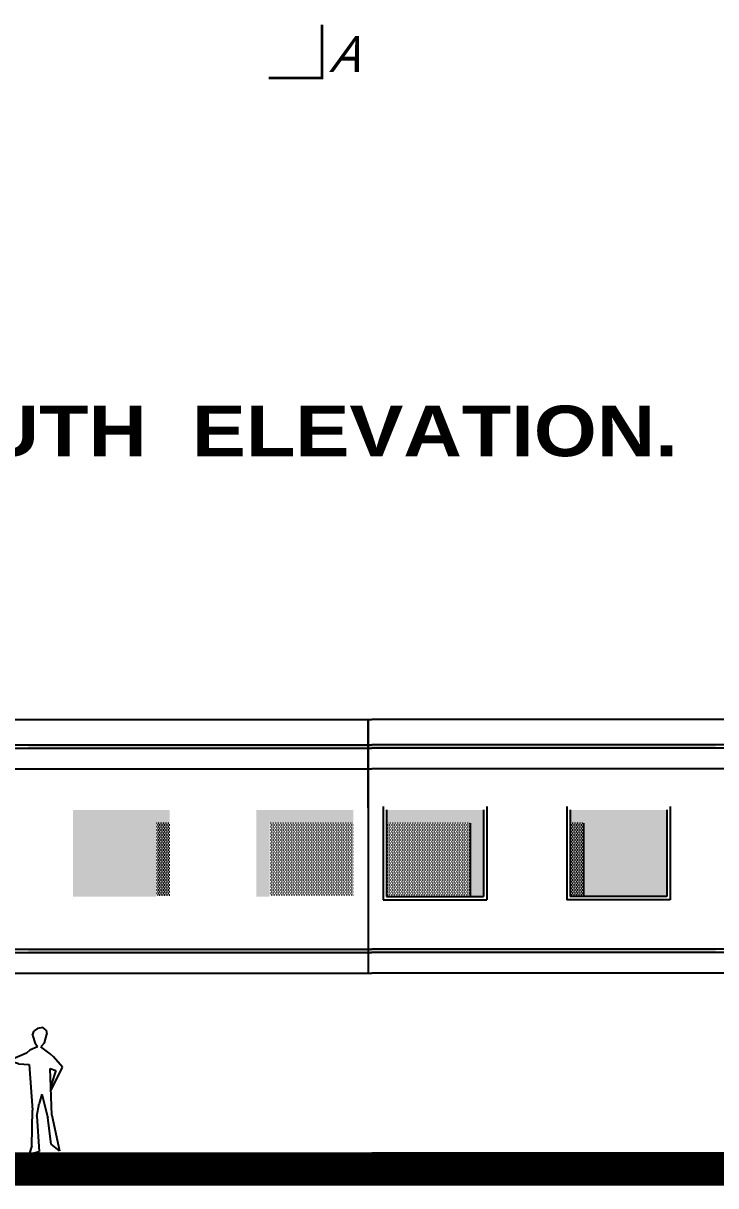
# Model space of a CAD drawing. Header units: millimetres. Extents: x 3669.6 to 3740.3, y 1535.4 to 1572.3.
# Drawn here: x 3683.65 to 3694.03, y 1535.39 to 1552.82 of the extents above; entities that cross this region are included whole.
import ezdxf

# ---------------------------------------------------------------- set-up
doc = ezdxf.new("R2010")
doc.units = ezdxf.units.MM
doc.layers.add('1', color=7, linetype='Continuous')
doc.layers.add('3', color=9, linetype='Continuous')
doc.styles.add('KH1', font='')
doc.styles.add('STYLE3', font='trebuc.ttf', dxfattribs={"oblique": 20})
doc.styles.get('KH1').set_extended_font_data('Arial Black')
pattern_1 = [(0, (3589.2779, 1560.075646), (0.0125, 0.025), [0, -0.025])]

# ---------------------------------------------------------------- blocks, each defined once
blk = doc.blocks.new('02EBLB16')
at = {"color": 0, "linetype": 'ByBlock'}
for points, invisible_edges in [([(-6, 146), (-20, 147), (-21, 142), (-4, 141)], 5), ([(-21, 142), (-4, 141), (-7, 131), (-18, 132)], 5), ([(-16, 150), (-10, 149), (-6, 146), (-20, 147)], 4), ([(-14, 127), (-10, 127), (-0.6, 123.2), (-25, 119)], 5), ([(-7, 131), (-18, 132), (-14, 127), (-10, 127)], 5), ([(-28.8, 115.1), (-25, 101.4), (-31.4, 99.2), (-39.4, 103.2)], 5), ([(-25, 119), (-0.6, 123.2), (3, 119.6), (-28.8, 115.1)], 5), ([(0, 106), (3, 119.6), (16.8, 113.8), (12.8, 106.8)], 5), ([(16.8, 113.8), (12.8, 106.8), (31.7, 112.8), (38.8, 118.8)], 1), ([(-39.4, 103.2), (-31.4, 99.2), (-26.4, 83.2), (-25.4, 74.2)], 1), ([(-25, 101.4), (-15, 71), (-22, 43), (-27, 46)], 5), ([(-25, 101.4), (-15, 71), (-12, 60), (0, 106)], 13), ([(-12, 60), (0, 106), (-4, 52), (-9, 45)], 5), ([(-22, 43), (-27, 46), (-36, 4), (-26, 12)], 1), ([(-4, 52), (-9, 45), (-12, 3), (-3, 10)], 5), ([(-12, 3), (-3, 10), (0, 0)], 1)]:
    blk.add_3dface(points, dxfattribs=dict(at, invisible_edges=invisible_edges))

msp = doc.modelspace()

# ---------------------------------------------------------------- hatches: boundary and pattern name
for points in [[(3688.875, 1542), (3683.725, 1542), (3683.725, 1541.95), (3688.875, 1541.95)], [(3688.875, 1542), (3694.025, 1542), (3694.025, 1541.95), (3688.875, 1541.95)], [(3684.394, 1541.026), (3685.844, 1541.026), (3685.844, 1540.826), (3685.646, 1540.826), (3685.646, 1539.726), (3684.394, 1539.726)], [(3688.594, 1541.026), (3687.144, 1541.026), (3687.144, 1539.726), (3687.344, 1539.726), (3687.344, 1540.826), (3688.594, 1540.826)], [(3689.094, 1541.026), (3690.544, 1541.026), (3690.544, 1539.726), (3690.344, 1539.726), (3690.344, 1540.826), (3689.094, 1540.826)], [(3693.294, 1541.026), (3691.844, 1541.026), (3691.844, 1540.826), (3692.043, 1540.826), (3692.043, 1539.726), (3693.294, 1539.726)], [(3684.144, 1535.456), (3684.144, 1535.766), (3685.646, 1535.766), (3685.646, 1535.456)], [(3693.544, 1535.456), (3693.544, 1535.766), (3692.043, 1535.766), (3692.043, 1535.456)]]:
    msp.add_hatch(color=256).paths.add_polyline_path(points)
h = msp.add_hatch(color=256)
h.paths.add_polyline_path([(3688.875, 1538.94), (3683.725, 1538.94), (3683.725, 1538.89), (3688.875, 1538.89)])
h.paths.add_polyline_path([(3688.875, 1535.88), (3683.725, 1535.88), (3683.725, 1535.83), (3688.875, 1535.83)])
h = msp.add_hatch(color=256)
h.paths.add_polyline_path([(3688.875, 1538.94), (3694.025, 1538.94), (3694.025, 1538.89), (3688.875, 1538.89)])
h.paths.add_polyline_path([(3688.875, 1535.88), (3694.025, 1535.88), (3694.025, 1535.83), (3688.875, 1535.83)])
h = msp.add_hatch(color=256)
h.paths.add_polyline_path([(3683.725, 1535.88), (3680.527, 1535.88), (3680.527, 1535.83), (3683.725, 1535.83)])
h.paths.add_polyline_path([(3680.527, 1535.88), (3679.025, 1535.88), (3679.025, 1535.83), (3680.527, 1535.83)])
at = {"layer": '1'}
h = msp.add_hatch(dxfattribs=at)
h.set_pattern_fill('DOTS', color=256, scale=0.4, style=0)
h.set_pattern_definition(pattern_1)
h.paths.add_polyline_path([(3685.844, 1540.826), (3685.646, 1540.826), (3685.646, 1539.726), (3685.844, 1539.726)])
h = msp.add_hatch(dxfattribs=at)
h.set_pattern_fill('DOTS', color=256, scale=0.4, style=0)
h.set_pattern_definition(pattern_1)
h.paths.add_polyline_path([(3691.844, 1540.826), (3692.043, 1540.826), (3692.043, 1539.726), (3691.844, 1539.726)])
at = {"layer": '3'}
h = msp.add_hatch(dxfattribs=at)
h.set_pattern_fill('DOTS', color=256, scale=0.4, style=0)
h.set_pattern_definition(pattern_1)
h.paths.add_polyline_path([(3688.594, 1540.826), (3688.594, 1539.726), (3687.344, 1539.726), (3687.344, 1540.826)])
h = msp.add_hatch(dxfattribs=at)
h.set_pattern_fill('DOTS', color=256, scale=0.4, style=0)
h.set_pattern_definition(pattern_1)
h.paths.add_polyline_path([(3689.094, 1540.826), (3689.094, 1539.726), (3690.344, 1539.726), (3690.344, 1540.826)])

# ---------------------------------------------------------------- linework, layer by layer
for p, q in [((3683.725, 1542.38), (3688.875, 1542.38)), ((3688.816, 1541.058), (3688.816, 1542.38)), ((3688.816, 1542.38), (3688.816, 1541.058)), ((3694.025, 1542.38), (3688.875, 1542.38)), ((3688.816, 1541.058), (3688.816, 1538.58)), ((3692.043, 1540.826), (3692.043, 1539.726))]:
    msp.add_line(p, q)
for points, const_width in [([(3687.325, 1551.995), (3688.125, 1551.995), (3688.125, 1552.795)], 0.04), ([(3669.84, 1535.642), (3706.368, 1535.642)], 0.5)]:
    msp.add_lwpolyline(points, dxfattribs=dict(const_width=const_width))
at = {"layer": '1'}
for p, q in [((3679.025, 1542.38), (3683.725, 1542.38)), ((3698.725, 1542.38), (3694.025, 1542.38)), ((3673.875, 1542), (3688.875, 1542)), ((3673.875, 1541.95), (3688.875, 1541.95)), ((3703.875, 1542), (3688.875, 1542)), ((3703.875, 1541.95), (3688.875, 1541.95)), ((3673.875, 1541.64), (3688.875, 1541.64)), ((3703.875, 1541.64), (3688.875, 1541.64)), ((3689.044, 1541.076), (3689.044, 1539.676)), ((3690.594, 1541.076), (3690.594, 1539.676)), ((3691.794, 1541.076), (3691.794, 1539.676)), ((3693.344, 1541.076), (3693.344, 1539.676)), ((3689.094, 1541.026), (3689.094, 1539.726)), ((3690.544, 1541.026), (3690.544, 1539.726)), ((3691.844, 1541.026), (3691.844, 1539.726)), ((3693.294, 1541.026), (3693.294, 1539.726)), ((3690.344, 1540.826), (3690.344, 1539.726)), ((3689.044, 1539.676), (3690.594, 1539.676)), ((3689.094, 1539.726), (3690.544, 1539.726)), ((3693.344, 1539.676), (3691.794, 1539.676)), ((3693.294, 1539.726), (3691.844, 1539.726)), ((3673.875, 1538.94), (3688.875, 1538.94)), ((3673.875, 1538.89), (3688.875, 1538.89)), ((3703.875, 1538.94), (3688.875, 1538.94)), ((3703.875, 1538.89), (3688.875, 1538.89)), ((3673.875, 1538.58), (3688.875, 1538.58)), ((3703.875, 1538.58), (3688.875, 1538.58)), ((3673.875, 1535.88), (3688.875, 1535.88)), ((3673.875, 1535.83), (3688.875, 1535.83)), ((3703.875, 1535.88), (3688.875, 1535.88)), ((3703.875, 1535.83), (3688.875, 1535.83)), ((3673.875, 1535.52), (3688.875, 1535.52)), ((3703.875, 1535.52), (3688.875, 1535.52))]:
    msp.add_line(p, q, dxfattribs=at)

# ---------------------------------------------------------------- block references
at = {"layer": '1', "xscale": -0.01265291986055672, "yscale": 0.01265291985873773, "zscale": 0.01265291985847376}
msp.add_blockref('02EBLB16', (3683.739, 1535.866), dxfattribs=at)

# ---------------------------------------------------------------- texts
at = {"layer": '1', "style": 'STYLE3', "oblique": 20}
msp.add_text('A', height=0.538, dxfattribs=at).set_placement((3688.234, 1552.086))
at = {"layer": '1', "linetype": 'ByBlock', "style": 'KH1'}
msp.add_text('SOUTH  ELEVATION.', height=0.75874, dxfattribs=at).set_placement((3681.257, 1546.326))

doc.saveas('drawing.dxf')
